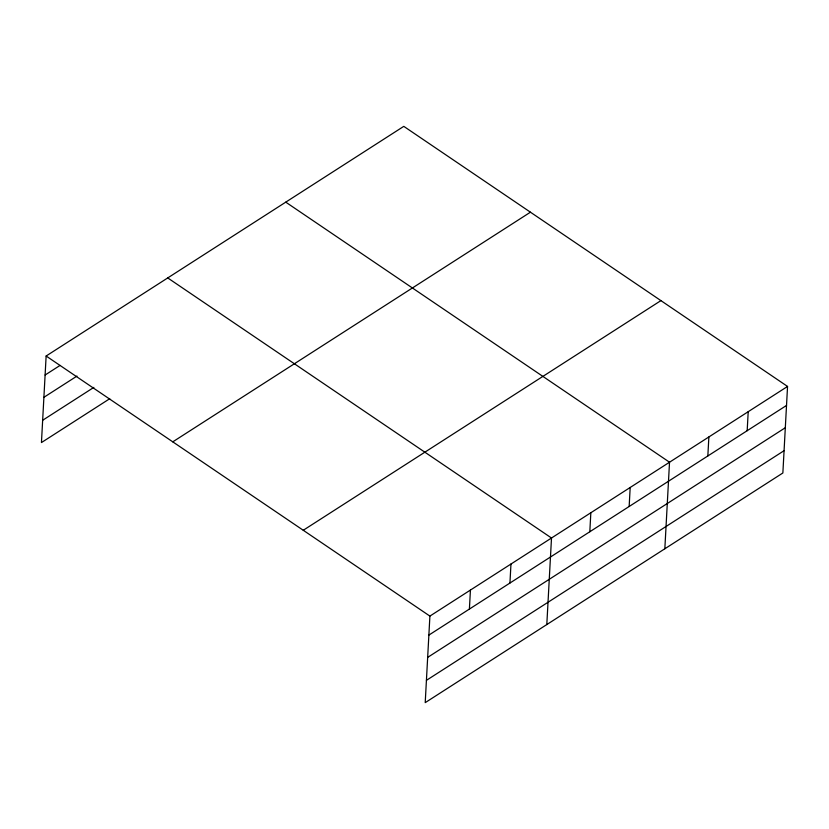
<?xml version="1.0" encoding="UTF-8"?>
<svg xmlns="http://www.w3.org/2000/svg" width="829" height="829" viewBox="0 0 829 829"><rect width="100%" height="100%" fill="white"/><g stroke="black" fill="none" stroke-linecap="round" stroke-linejoin="round"><path stroke-width="1.24" d="M787.55 386.438L429.899 616.092L425.215 702.64L782.866 472.986L787.55 386.438L403.785 126.36L46.134 356.014L41.45 442.562L109.718 398.728M469.401 609.066L470.426 590.061M509.939 583.036L510.965 564.041M546.808 624.558L551.503 538.011L167.738 277.933M589.813 531.752L590.839 512.747M629.149 506.488L630.185 487.483M664.837 548.767L669.521 462.219L285.767 202.152M707.842 455.96L708.868 436.966M747.178 430.707L748.204 411.702M45.108 375.019L60.04 365.434M43.906 397.309L76.973 376.076M42.652 420.272L93.853 387.392M172.774 441.847L530.436 212.193M303.259 530.27L660.91 300.616M428.873 635.097L786.524 405.443M427.66 657.387L785.312 427.733M426.417 680.35L784.068 450.696M46.134 356.014L429.899 616.092"/></g></svg>
